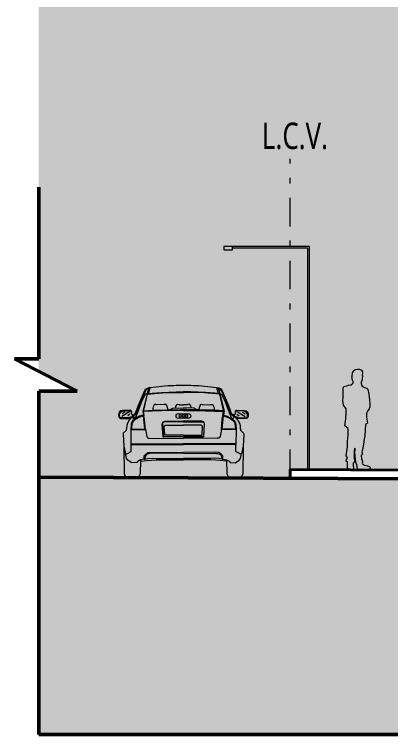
# Model space of a CAD drawing. Header units: millimetres. Extents: x -71 to 10084, y -63 to 6230.
# Drawn here: x 5846.77 to 5853.34, y 4072.01 to 4084.59 of the extents above; entities that cross this region are included whole.
import ezdxf

# ---------------------------------------------------------------- set-up
doc = ezdxf.new("R2010")
doc.units = ezdxf.units.MM
doc.linetypes.add('TRAZO_Y_PUNTO', pattern=[1, 0.5, -0.25, 0, -0.25])
for name, color, linetype, lineweight, true_color in [('HATCHS', 252, 'Continuous', 5, 0x898989), ('LINEA TIERRA', 18, 'Continuous', 50, 0x000000), ('MUROS', 18, 'Continuous', 40, 0x000000), ('TEXTO', 154, 'Continuous', 5, 0x004f9e), ('VISTA', 18, 'Continuous', 15, 0x000000), ('VISTA LEJOS', 8, 'Continuous', 5, 0x7a8581)]:
    doc.layers.add(name, color=color, linetype=linetype, lineweight=lineweight, true_color=true_color)
doc.layers.add('MEDIANERA', color=30, linetype='TRAZO_Y_PUNTO', lineweight=20)
doc.styles.add('COTAS', font='Yu Gothic.ttf', dxfattribs={"width": 0.75})

# ---------------------------------------------------------------- blocks, each defined once
blk = doc.blocks.new('luz')
at = {"layer": 'VISTA'}
for p, q in [((5841.926, 4080.539), (5840.426, 4080.539)), ((5840.426, 4080.539), (5840.426, 4080.478)), ((5840.576, 4080.478), (5840.576, 4080.539)), ((5841.926, 4076.639), (5841.926, 4080.539)), ((5840.426, 4080.478), (5840.576, 4080.478)), ((5841.896, 4080.509), (5840.576, 4080.509)), ((5841.896, 4076.639), (5841.896, 4080.509))]:
    blk.add_line(p, q, dxfattribs=at)
blk = doc.blocks.new('p1')
at = {"layer": 'HATCHS', "true_color": 0xffffff, "transparency": 33554610}
h = blk.add_hatch(color=7, dxfattribs=at)
h.dxf.hatch_style = 1
h.paths.add_polyline_path([(8.727, 31.704), (8.728, 31.659), (8.715, 31.624), (8.688, 31.586), (8.675, 31.562), (8.668, 31.54), (8.667, 31.503), (8.669, 31.477), (8.685, 31.371), (8.654, 31.349), (8.646, 31.25), (8.64, 31.155), (8.626, 31.094), (8.618, 31.009), (8.601, 30.909), (8.59, 30.87), (8.598, 30.831), (8.576, 30.806), (8.581, 30.749), (8.591, 30.719), (8.602, 30.704), (8.598, 30.691), (8.596, 30.677), (8.6, 30.666), (8.632, 30.642), (8.659, 30.634), (8.688, 30.627), (8.722, 30.615), (8.732, 30.592), (8.727, 30.573), (8.722, 30.562), (8.688, 30.559), (8.63, 30.556), (8.588, 30.568), (8.545, 30.565), (8.514, 30.562), (8.511, 30.57), (8.505, 30.621), (8.482, 30.695), (8.478, 30.743), (8.471, 30.8), (8.468, 30.859), (8.473, 30.912), (8.471, 30.939), (8.459, 30.925), (8.454, 30.892), (8.451, 30.856), (8.451, 30.814), (8.454, 30.759), (8.457, 30.731), (8.459, 30.701), (8.437, 30.676), (8.434, 30.654), (8.437, 30.629), (8.443, 30.601), (8.434, 30.571), (8.426, 30.562), (8.407, 30.562), (8.393, 30.557), (8.379, 30.557), (8.36, 30.559), (8.343, 30.579), (8.337, 30.596), (8.335, 30.609), (8.34, 30.67), (8.335, 30.695), (8.315, 30.712), (8.321, 30.74), (8.335, 30.762), (8.332, 30.781), (8.312, 30.803), (8.335, 30.961), (8.337, 31.053), (8.346, 31.172), (8.351, 31.236), (8.346, 31.283), (8.293, 31.326), (8.309, 31.45), (8.312, 31.561), (8.312, 31.622), (8.268, 31.689), (8.257, 31.766), (8.262, 31.822), (8.26, 31.885), (8.262, 31.935), (8.262, 31.96), (8.264, 31.989), (8.274, 32.015), (8.323, 32.028), (8.356, 32.035), (8.39, 32.041), (8.405, 32.045), (8.411, 32.054), (8.423, 32.062), (8.438, 32.071), (8.439, 32.092), (8.439, 32.103), (8.429, 32.113), (8.422, 32.127), (8.421, 32.145), (8.419, 32.165), (8.415, 32.178), (8.418, 32.196), (8.425, 32.253), (8.446, 32.286), (8.459, 32.299), (8.471, 32.309), (8.482, 32.313), (8.505, 32.317), (8.525, 32.318), (8.539, 32.316), (8.568, 32.307), (8.581, 32.297), (8.594, 32.283), (8.601, 32.263), (8.598, 32.242), (8.594, 32.219), (8.598, 32.187), (8.594, 32.166), (8.593, 32.148), (8.593, 32.128), (8.582, 32.104), (8.578, 32.096), (8.574, 32.081), (8.574, 32.064), (8.59, 32.027), (8.615, 32.007), (8.636, 31.998), (8.676, 31.987), (8.688, 31.976), (8.697, 31.941), (8.703, 31.918), (8.721, 31.786)])
blk.add_lwpolyline([(8.275, 32.015), (8.323, 32.028), (8.356, 32.035), (8.39, 32.041), (8.405, 32.045), (8.411, 32.054), (8.423, 32.062), (8.438, 32.071), (8.439, 32.092), (8.439, 32.103), (8.429, 32.113), (8.422, 32.127), (8.421, 32.145), (8.419, 32.165), (8.415, 32.178), (8.418, 32.196), (8.425, 32.253), (8.446, 32.286), (8.459, 32.299), (8.471, 32.309), (8.482, 32.313), (8.505, 32.317), (8.525, 32.318), (8.539, 32.316), (8.568, 32.307), (8.581, 32.297), (8.594, 32.283), (8.601, 32.263), (8.598, 32.242), (8.594, 32.219), (8.598, 32.187), (8.594, 32.166), (8.593, 32.148), (8.593, 32.128), (8.582, 32.104), (8.578, 32.096), (8.574, 32.081), (8.574, 32.064), (8.59, 32.027), (8.615, 32.007), (8.636, 31.998), (8.676, 31.987), (8.688, 31.976), (8.697, 31.941), (8.703, 31.918), (8.721, 31.786), (8.727, 31.704), (8.728, 31.659), (8.715, 31.624), (8.688, 31.586), (8.675, 31.562), (8.668, 31.54), (8.667, 31.503), (8.669, 31.477), (8.685, 31.371), (8.654, 31.349), (8.646, 31.25), (8.64, 31.155), (8.626, 31.094), (8.618, 31.009), (8.601, 30.909), (8.59, 30.87), (8.598, 30.831), (8.576, 30.806), (8.581, 30.749), (8.591, 30.719), (8.602, 30.704), (8.598, 30.691), (8.596, 30.677), (8.6, 30.666), (8.632, 30.642), (8.659, 30.634), (8.688, 30.627), (8.722, 30.615), (8.732, 30.592), (8.727, 30.573), (8.722, 30.562), (8.688, 30.559), (8.63, 30.556), (8.588, 30.568), (8.545, 30.565), (8.514, 30.562), (8.511, 30.57), (8.505, 30.621), (8.482, 30.695), (8.478, 30.743), (8.471, 30.8), (8.468, 30.859), (8.473, 30.912), (8.471, 30.939), (8.459, 30.925), (8.454, 30.892), (8.451, 30.856), (8.451, 30.814), (8.454, 30.759), (8.457, 30.731), (8.459, 30.701), (8.437, 30.676), (8.434, 30.654), (8.437, 30.629), (8.443, 30.601), (8.434, 30.571), (8.426, 30.562), (8.407, 30.562), (8.393, 30.557), (8.379, 30.557), (8.36, 30.559), (8.343, 30.579), (8.337, 30.596), (8.335, 30.609), (8.34, 30.67), (8.335, 30.695), (8.315, 30.712), (8.321, 30.74), (8.335, 30.762), (8.332, 30.781), (8.312, 30.803), (8.335, 30.961), (8.337, 31.053), (8.346, 31.172), (8.351, 31.236), (8.346, 31.283), (8.293, 31.326), (8.309, 31.45), (8.312, 31.561), (8.312, 31.622), (8.268, 31.689), (8.257, 31.766), (8.262, 31.822), (8.26, 31.885), (8.262, 31.935), (8.262, 31.96), (8.264, 31.989), (8.273, 32.013)])
blk = doc.blocks.new('AUDI-A6-EE')
for p, q in [((0.242, 1.515), (0.168, 1.359)), ((0.202, 1.456), (0.24, 1.532)), ((0.24, 1.532), (0.265, 1.549)), ((0.253, 1.523), (0.242, 1.515)), ((0.27, 1.534), (0.253, 1.523)), ((0.265, 1.549), (0.289, 1.557)), ((0.295, 1.557), (0.268, 1.459)), ((0.291, 1.538), (0.27, 1.534)), ((0.291, 1.458), (0.318, 1.553)), ((0.31, 1.558), (0.295, 1.557)), ((0.316, 1.558), (0.31, 1.558)), ((0.318, 1.553), (0.316, 1.558)), ((1.487, 1.553), (1.488, 1.558)), ((1.513, 1.458), (1.487, 1.553)), ((1.488, 1.558), (1.495, 1.558)), ((1.495, 1.558), (1.51, 1.557)), ((1.51, 1.557), (1.537, 1.459)), ((1.514, 1.538), (1.535, 1.534)), ((1.539, 1.549), (1.516, 1.557)), ((1.535, 1.534), (1.552, 1.523)), ((1.565, 1.532), (1.539, 1.549)), ((1.552, 1.523), (1.562, 1.515)), ((1.562, 1.515), (1.636, 1.359)), ((1.603, 1.456), (1.565, 1.532)), ((0.132, 1.293), (0.202, 1.456)), ((0.236, 1.447), (0.17, 1.316)), ((0.266, 1.447), (0.193, 1.153)), ((0.271, 1.445), (0.207, 1.165)), ((0.265, 1.449), (0.236, 1.447)), ((0.268, 1.459), (0.266, 1.448)), ((0.266, 1.448), (0.271, 1.446)), ((0.271, 1.446), (0.533, 1.468)), ((0.274, 1.446), (0.281, 1.459)), ((0.281, 1.459), (0.357, 1.466)), ((0.357, 1.466), (0.519, 1.478)), ((0.519, 1.478), (0.647, 1.483)), ((0.533, 1.468), (0.667, 1.475)), ((0.647, 1.483), (0.902, 1.491)), ((0.667, 1.475), (0.902, 1.477)), ((0.798, 1.488), (0.902, 1.486)), ((0.825, 1.476), (0.902, 1.478)), ((1.157, 1.483), (0.902, 1.491)), ((1.006, 1.488), (0.902, 1.486)), ((0.98, 1.476), (0.902, 1.478)), ((1.137, 1.475), (0.902, 1.477)), ((1.272, 1.468), (1.137, 1.475)), ((1.285, 1.478), (1.157, 1.483)), ((1.534, 1.446), (1.272, 1.468)), ((1.448, 1.466), (1.285, 1.478)), ((1.523, 1.459), (1.448, 1.466)), ((1.53, 1.446), (1.523, 1.459)), ((1.539, 1.448), (1.534, 1.446)), ((1.534, 1.445), (1.598, 1.165)), ((1.537, 1.459), (1.539, 1.448)), ((1.539, 1.449), (1.569, 1.447)), ((1.539, 1.447), (1.612, 1.153)), ((1.569, 1.447), (1.634, 1.316)), ((1.672, 1.293), (1.603, 1.456)), ((0.079, 1.16), (0.132, 1.293)), ((0.168, 1.359), (0.1, 1.194)), ((0.17, 1.316), (0.1, 1.128)), ((0.39, 1.262), (0.373, 1.226)), ((0.397, 1.268), (0.39, 1.262)), ((0.414, 1.269), (0.397, 1.268)), ((0.423, 1.268), (0.414, 1.269)), ((0.438, 1.26), (0.423, 1.268)), ((0.557, 1.264), (0.438, 1.26)), ((0.562, 1.266), (0.557, 1.264)), ((0.577, 1.269), (0.562, 1.266)), ((0.59, 1.271), (0.577, 1.269)), ((0.598, 1.269), (0.59, 1.271)), ((0.613, 1.249), (0.598, 1.269)), ((0.782, 1.252), (0.791, 1.269)), ((0.791, 1.269), (0.803, 1.271)), ((0.803, 1.271), (0.825, 1.268)), ((0.825, 1.268), (0.834, 1.262)), ((0.834, 1.262), (0.902, 1.258)), ((0.97, 1.262), (0.902, 1.258)), ((0.979, 1.268), (0.97, 1.262)), ((1.002, 1.271), (0.979, 1.268)), ((1.013, 1.269), (1.002, 1.271)), ((1.023, 1.252), (1.013, 1.269)), ((1.192, 1.249), (1.207, 1.269)), ((1.207, 1.269), (1.214, 1.271)), ((1.214, 1.271), (1.227, 1.269)), ((1.227, 1.269), (1.242, 1.266)), ((1.242, 1.266), (1.248, 1.264)), ((1.248, 1.264), (1.366, 1.26)), ((1.366, 1.26), (1.381, 1.268)), ((1.381, 1.268), (1.391, 1.269)), ((1.391, 1.269), (1.407, 1.268)), ((1.407, 1.268), (1.415, 1.262)), ((1.415, 1.262), (1.432, 1.226)), ((1.634, 1.316), (1.704, 1.128)), ((1.636, 1.359), (1.704, 1.194)), ((1.725, 1.16), (1.672, 1.293)), ((-0.215, 1.137), (-0.226, 1.118)), ((-0.193, 1.154), (-0.215, 1.137)), ((-0.198, 1.129), (-0.184, 1.139)), ((-0.163, 1.164), (-0.193, 1.154)), ((-0.184, 1.139), (-0.172, 1.146)), ((-0.172, 1.146), (-0.153, 1.151)), ((-0.028, 1.17), (-0.163, 1.164)), ((-0.153, 1.151), (-0.038, 1.158)), ((-0.038, 1.158), (-0.026, 1.158)), ((-0.021, 1.167), (-0.028, 1.17)), ((-0.026, 1.158), (-0.02, 1.153)), ((-0.015, 1.162), (-0.021, 1.167)), ((-0.02, 1.153), (-0.014, 1.146)), ((-0.008, 1.149), (-0.015, 1.162)), ((-0.014, 1.146), (-0.008, 1.139)), ((-0.006, 1.128), (-0.008, 1.149)), ((-0.008, 1.139), (-0.007, 1.129)), ((0.06, 1.101), (0.079, 1.16)), ((0.1, 1.194), (0.071, 1.097)), ((0.193, 1.153), (0.191, 1.139)), ((0.191, 1.139), (0.196, 1.125)), ((0.202, 1.157), (0.378, 1.166)), ((0.202, 1.151), (0.307, 1.159)), ((0.519, 1.157), (0.202, 1.144)), ((0.202, 1.144), (0.202, 1.151)), ((0.207, 1.165), (0.205, 1.151)), ((0.213, 1.071), (0.205, 1.151)), ((0.205, 1.151), (0.205, 1.147)), ((0.307, 1.159), (0.463, 1.162)), ((0.367, 1.189), (0.365, 1.17)), ((0.365, 1.17), (0.365, 1.162)), ((0.373, 1.226), (0.367, 1.189)), ((0.378, 1.166), (0.622, 1.174)), ((0.463, 1.162), (0.697, 1.17)), ((0.902, 1.164), (0.519, 1.157)), ((0.634, 1.174), (0.613, 1.249)), ((0.622, 1.174), (0.902, 1.181)), ((0.673, 1.177), (0.716, 1.204)), ((0.697, 1.17), (0.902, 1.172)), ((0.716, 1.204), (0.902, 1.206)), ((0.763, 1.204), (0.771, 1.23)), ((0.771, 1.23), (0.782, 1.252)), ((0.85, 1.179), (0.902, 1.177)), ((1.088, 1.204), (0.902, 1.206)), ((1.182, 1.174), (0.902, 1.181)), ((0.955, 1.179), (0.902, 1.177)), ((1.107, 1.17), (0.902, 1.172)), ((0.902, 1.164), (1.285, 1.157)), ((1.034, 1.23), (1.023, 1.252)), ((1.041, 1.204), (1.034, 1.23)), ((1.132, 1.177), (1.088, 1.204)), ((1.342, 1.162), (1.107, 1.17)), ((1.171, 1.174), (1.192, 1.249)), ((1.426, 1.166), (1.182, 1.174)), ((1.285, 1.157), (1.603, 1.144)), ((1.498, 1.159), (1.342, 1.162)), ((1.603, 1.157), (1.426, 1.166)), ((1.432, 1.226), (1.438, 1.189)), ((1.438, 1.189), (1.439, 1.17)), ((1.439, 1.17), (1.439, 1.162)), ((1.603, 1.151), (1.498, 1.159)), ((1.591, 1.071), (1.6, 1.151)), ((1.598, 1.165), (1.6, 1.151)), ((1.6, 1.151), (1.6, 1.147)), ((1.603, 1.144), (1.603, 1.151)), ((1.614, 1.139), (1.608, 1.125)), ((1.612, 1.153), (1.614, 1.139)), ((1.704, 1.194), (1.734, 1.097)), ((1.744, 1.101), (1.725, 1.16)), ((1.81, 1.128), (1.813, 1.149)), ((1.813, 1.139), (1.811, 1.129)), ((1.813, 1.149), (1.82, 1.162)), ((1.818, 1.146), (1.813, 1.139)), ((1.824, 1.153), (1.818, 1.146)), ((1.82, 1.162), (1.826, 1.167)), ((1.83, 1.158), (1.824, 1.153)), ((1.826, 1.167), (1.833, 1.17)), ((1.842, 1.158), (1.83, 1.158)), ((1.833, 1.17), (1.967, 1.164)), ((1.958, 1.151), (1.842, 1.158)), ((1.977, 1.146), (1.958, 1.151)), ((1.967, 1.164), (1.998, 1.154)), ((1.988, 1.139), (1.977, 1.146)), ((2.002, 1.129), (1.988, 1.139)), ((1.998, 1.154), (2.02, 1.137)), ((2.02, 1.137), (2.031, 1.118)), ((-0.226, 1.118), (-0.23, 1.083)), ((-0.23, 1.083), (-0.228, 1.055)), ((-0.228, 1.055), (-0.22, 1.038)), ((-0.22, 1.038), (-0.212, 1.03)), ((-0.218, 1.089), (-0.216, 1.1)), ((-0.218, 1.076), (-0.218, 1.089)), ((-0.218, 1.059), (-0.218, 1.076)), ((-0.217, 1.051), (-0.218, 1.059)), ((-0.213, 1.044), (-0.217, 1.051)), ((-0.216, 1.1), (-0.212, 1.108)), ((-0.206, 1.038), (-0.213, 1.044)), ((-0.212, 1.108), (-0.198, 1.129)), ((-0.212, 1.03), (-0.197, 1.023)), ((-0.05, 1.036), (-0.206, 1.038)), ((-0.197, 1.023), (-0.179, 1.021)), ((-0.179, 1.021), (-0.052, 1.022)), ((-0.052, 1.022), (-0.046, 1.023)), ((-0.05, 1.037), (-0.043, 1.037)), ((0.015, 1.063), (-0.049, 0.991)), ((-0.046, 1.023), (-0.037, 1.03)), ((-0.043, 1.037), (-0.027, 1.046)), ((-0.037, 1.03), (-0.019, 1.051)), ((-0.027, 1.046), (-0.021, 1.051)), ((-0.019, 1.051), (-0.011, 1.053)), ((-0.011, 1.053), (-0.005, 1.054)), ((-0.006, 1.106), (-0.006, 1.128)), ((0.003, 1.09), (-0.006, 1.106)), ((-0.005, 1.054), (0.009, 1.057)), ((0.015, 1.083), (0.003, 1.09)), ((0.009, 1.057), (0.013, 1.058)), ((0.011, 1.058), (0.016, 1.084)), ((0.02, 1.057), (0.011, 1.058)), ((0.016, 1.084), (0.022, 1.085)), ((0.018, 1.059), (0.02, 1.071)), ((0.022, 1.044), (0.018, 1.059)), ((0.02, 1.071), (0.022, 1.08)), ((0.065, 1.023), (0.02, 0.985)), ((0.022, 1.08), (0.024, 1.086)), ((0.026, 1.029), (0.022, 1.044)), ((0.024, 1.086), (0.033, 1.09)), ((0.031, 1.021), (0.026, 1.029)), ((0.033, 1.069), (0.029, 1.05)), ((0.029, 1.05), (0.031, 1.035)), ((0.031, 1.035), (0.035, 1.027)), ((0.037, 1.016), (0.031, 1.021)), ((0.033, 1.09), (0.06, 1.101)), ((0.037, 1.075), (0.033, 1.069)), ((0.035, 1.027), (0.039, 1.021)), ((0.056, 1.084), (0.037, 1.075)), ((0.067, 1.042), (0.037, 1.016)), ((0.082, 1.019), (0.046, 0.992)), ((0.071, 1.097), (0.056, 1.084)), ((0.137, 1.061), (0.065, 1.023)), ((0.1, 1.128), (0.067, 1.042)), ((0.132, 1.044), (0.082, 1.019)), ((0.201, 1.069), (0.132, 1.044)), ((0.201, 1.079), (0.137, 1.061)), ((0.196, 1.125), (0.205, 1.071)), ((0.228, 0.84), (0.204, 1.069)), ((0.205, 1.071), (0.213, 1.071)), ((0.224, 1.003), (0.212, 1.073)), ((1.577, 0.84), (1.601, 1.069)), ((1.581, 1.003), (1.593, 1.073)), ((1.6, 1.071), (1.591, 1.071)), ((1.608, 1.125), (1.6, 1.071)), ((1.603, 1.079), (1.667, 1.061)), ((1.603, 1.069), (1.673, 1.044)), ((1.667, 1.061), (1.739, 1.023)), ((1.673, 1.044), (1.722, 1.019)), ((1.704, 1.128), (1.738, 1.042)), ((1.722, 1.019), (1.758, 0.992)), ((1.734, 1.097), (1.748, 1.084)), ((1.738, 1.042), (1.767, 1.016)), ((1.739, 1.023), (1.785, 0.985)), ((1.772, 1.09), (1.744, 1.101)), ((1.748, 1.084), (1.767, 1.075)), ((1.77, 1.027), (1.765, 1.021)), ((1.767, 1.075), (1.772, 1.069)), ((1.767, 1.016), (1.774, 1.021)), ((1.774, 1.035), (1.77, 1.027)), ((1.78, 1.086), (1.772, 1.09)), ((1.772, 1.069), (1.776, 1.05)), ((1.776, 1.05), (1.774, 1.035)), ((1.774, 1.021), (1.778, 1.029)), ((1.778, 1.029), (1.782, 1.044)), ((1.782, 1.08), (1.78, 1.086)), ((1.788, 1.084), (1.782, 1.085)), ((1.784, 1.071), (1.782, 1.08)), ((1.782, 1.044), (1.787, 1.059)), ((1.787, 1.059), (1.784, 1.071)), ((1.785, 1.057), (1.794, 1.058)), ((1.794, 1.058), (1.788, 1.084)), ((1.789, 1.083), (1.802, 1.09)), ((1.789, 1.063), (1.853, 0.991)), ((1.795, 1.057), (1.791, 1.058)), ((1.809, 1.054), (1.795, 1.057)), ((1.802, 1.09), (1.81, 1.106)), ((1.815, 1.053), (1.809, 1.054)), ((1.81, 1.106), (1.81, 1.128)), ((1.823, 1.051), (1.815, 1.053)), ((1.842, 1.03), (1.823, 1.051)), ((1.831, 1.046), (1.825, 1.051)), ((1.848, 1.037), (1.831, 1.046)), ((1.85, 1.023), (1.842, 1.03)), ((1.855, 1.037), (1.848, 1.037)), ((1.856, 1.022), (1.85, 1.023)), ((1.855, 1.036), (2.011, 1.038)), ((1.984, 1.021), (1.856, 1.022)), ((2.001, 1.023), (1.984, 1.021)), ((2.016, 1.03), (2.001, 1.023)), ((2.016, 1.108), (2.002, 1.129)), ((2.011, 1.038), (2.018, 1.044)), ((2.02, 1.1), (2.016, 1.108)), ((2.025, 1.038), (2.016, 1.03)), ((2.018, 1.044), (2.021, 1.051)), ((2.022, 1.089), (2.02, 1.1)), ((2.021, 1.051), (2.023, 1.059)), ((2.023, 1.076), (2.022, 1.089)), ((2.023, 1.059), (2.023, 1.076)), ((2.033, 1.055), (2.025, 1.038)), ((2.031, 1.118), (2.034, 1.083)), ((2.034, 1.083), (2.033, 1.055)), ((-0.087, 0.9), (-0.092, 0.852)), ((-0.078, 0.939), (-0.087, 0.9)), ((-0.049, 0.991), (-0.078, 0.939)), ((-0.011, 0.924), (-0.018, 0.823)), ((-0.008, 0.941), (-0.011, 0.924)), ((-0.002, 0.957), (-0.008, 0.941)), ((0.001, 0.939), (-0.008, 0.833)), ((0.02, 0.985), (-0.002, 0.957)), ((0.004, 0.945), (0.001, 0.939)), ((0.016, 0.964), (0.004, 0.945)), ((0.046, 0.992), (0.016, 0.964)), ((0.239, 0.831), (0.224, 1.003)), ((0.533, 0.925), (0.541, 0.955)), ((0.546, 0.71), (0.533, 0.925)), ((0.544, 0.947), (0.538, 0.935)), ((0.538, 0.935), (0.553, 0.728)), ((0.541, 0.955), (0.55, 0.962)), ((0.553, 0.954), (0.544, 0.947)), ((0.55, 0.962), (0.565, 0.971)), ((0.565, 0.962), (0.553, 0.954)), ((0.565, 0.971), (0.583, 0.974)), ((0.594, 0.964), (0.565, 0.962)), ((0.568, 0.874), (0.577, 0.893)), ((0.577, 0.893), (0.582, 0.898)), ((0.582, 0.898), (0.59, 0.903)), ((0.583, 0.974), (0.902, 0.976)), ((0.59, 0.903), (0.597, 0.906)), ((0.902, 0.966), (0.594, 0.964)), ((0.597, 0.906), (0.902, 0.905)), ((1.221, 0.974), (0.902, 0.976)), ((0.902, 0.966), (1.211, 0.964)), ((1.208, 0.906), (0.902, 0.905)), ((1.214, 0.903), (1.208, 0.906)), ((1.211, 0.964), (1.24, 0.962)), ((1.223, 0.898), (1.214, 0.903)), ((1.24, 0.971), (1.221, 0.974)), ((1.228, 0.893), (1.223, 0.898)), ((1.236, 0.874), (1.228, 0.893)), ((1.255, 0.962), (1.24, 0.971)), ((1.24, 0.962), (1.252, 0.954)), ((1.252, 0.954), (1.26, 0.947)), ((1.267, 0.935), (1.252, 0.728)), ((1.263, 0.955), (1.255, 0.962)), ((1.258, 0.71), (1.272, 0.925)), ((1.26, 0.947), (1.267, 0.935)), ((1.272, 0.925), (1.263, 0.955)), ((1.566, 0.831), (1.581, 1.003)), ((1.758, 0.992), (1.789, 0.964)), ((1.785, 0.985), (1.806, 0.957)), ((1.789, 0.964), (1.801, 0.945)), ((1.801, 0.945), (1.803, 0.939)), ((1.803, 0.939), (1.813, 0.833)), ((1.806, 0.957), (1.813, 0.941)), ((1.813, 0.941), (1.815, 0.924)), ((1.815, 0.924), (1.822, 0.823)), ((1.853, 0.991), (1.883, 0.939)), ((1.883, 0.939), (1.892, 0.9)), ((1.892, 0.9), (1.896, 0.852)), ((-0.149, 0.764), (-0.151, 0.741)), ((-0.101, 0.814), (-0.149, 0.764)), ((-0.092, 0.852), (-0.101, 0.814)), ((-0.018, 0.823), (0.239, 0.831)), ((-0.017, 0.823), (-0.015, 0.568)), ((-0.008, 0.833), (0.228, 0.84)), ((0.238, 0.836), (0.263, 0.707)), ((0.577, 0.747), (0.568, 0.874)), ((1.228, 0.747), (1.236, 0.874)), ((1.566, 0.836), (1.542, 0.707)), ((1.822, 0.823), (1.566, 0.831)), ((1.813, 0.833), (1.577, 0.84)), ((1.822, 0.823), (1.82, 0.568)), ((1.896, 0.852), (1.905, 0.814)), ((1.905, 0.814), (1.953, 0.764)), ((1.953, 0.764), (1.955, 0.741)), ((-0.151, 0.741), (-0.142, 0.541)), ((0.263, 0.707), (0.275, 0.686)), ((0.275, 0.686), (0.285, 0.68)), ((0.285, 0.68), (0.306, 0.676)), ((0.306, 0.676), (0.902, 0.672)), ((0.55, 0.701), (0.546, 0.71)), ((0.555, 0.696), (0.55, 0.701)), ((0.553, 0.728), (0.556, 0.715)), ((0.902, 0.7), (0.555, 0.696)), ((0.556, 0.715), (0.558, 0.708)), ((0.558, 0.708), (0.563, 0.705)), ((0.563, 0.705), (0.902, 0.71)), ((0.583, 0.737), (0.577, 0.747)), ((0.597, 0.732), (0.583, 0.737)), ((0.902, 0.732), (0.597, 0.732)), ((0.902, 0.732), (1.208, 0.732)), ((1.241, 0.705), (0.902, 0.71)), ((0.902, 0.7), (1.25, 0.696)), ((1.499, 0.676), (0.902, 0.672)), ((1.208, 0.732), (1.221, 0.737)), ((1.221, 0.737), (1.228, 0.747)), ((1.247, 0.708), (1.241, 0.705)), ((1.248, 0.715), (1.247, 0.708)), ((1.252, 0.728), (1.248, 0.715)), ((1.25, 0.696), (1.255, 0.701)), ((1.255, 0.701), (1.258, 0.71)), ((1.519, 0.68), (1.499, 0.676)), ((1.529, 0.686), (1.519, 0.68)), ((1.542, 0.707), (1.529, 0.686)), ((1.955, 0.741), (1.946, 0.541)), ((-0.142, 0.541), (-0.112, 0.403)), ((-0.14, 0.52), (-0.135, 0.06)), ((-0.017, 0.58), (0.902, 0.578)), ((-0.015, 0.568), (0.902, 0.568)), ((-0.012, 0.453), (-0.012, 0.568)), ((1.822, 0.58), (0.902, 0.578)), ((1.82, 0.568), (0.902, 0.568)), ((1.817, 0.453), (1.817, 0.568)), ((1.946, 0.541), (1.917, 0.403)), ((1.945, 0.52), (1.939, 0.06)), ((-0.112, 0.403), (-0.085, 0.407)), ((-0.101, 0.35), (-0.111, 0.41)), ((-0.085, 0.407), (-0.064, 0.414)), ((-0.064, 0.414), (-0.021, 0.439)), ((-0.021, 0.439), (-0.012, 0.453)), ((0.216, 0.369), (0.25, 0.405)), ((0.268, 0.4), (0.242, 0.374)), ((0.25, 0.405), (0.284, 0.426)), ((0.305, 0.41), (0.268, 0.4)), ((0.284, 0.426), (0.344, 0.434)), ((0.323, 0.413), (0.305, 0.41)), ((0.902, 0.418), (0.323, 0.413)), ((0.344, 0.434), (0.902, 0.429)), ((1.461, 0.434), (0.902, 0.429)), ((0.902, 0.418), (1.481, 0.413)), ((1.521, 0.426), (1.461, 0.434)), ((1.481, 0.413), (1.5, 0.41)), ((1.5, 0.41), (1.536, 0.4)), ((1.555, 0.405), (1.521, 0.426)), ((1.536, 0.4), (1.563, 0.374)), ((1.589, 0.369), (1.555, 0.405)), ((1.826, 0.439), (1.817, 0.453)), ((1.869, 0.414), (1.826, 0.439)), ((1.889, 0.407), (1.869, 0.414)), ((1.917, 0.403), (1.889, 0.407)), ((1.905, 0.35), (1.916, 0.41)), ((-0.093, 0.322), (-0.101, 0.35)), ((-0.069, 0.293), (-0.093, 0.322)), ((-0.03, 0.264), (-0.069, 0.293)), ((-0.001, 0.248), (-0.03, 0.264)), ((0.106, 0.275), (0.088, 0.251)), ((0.153, 0.301), (0.106, 0.275)), ((0.15, 0.293), (0.145, 0.055)), ((0.211, 0.314), (0.153, 0.301)), ((0.153, 0.277), (0.263, 0.288)), ((0.213, 0.309), (0.216, 0.316)), ((0.226, 0.298), (0.213, 0.309)), ((0.216, 0.316), (0.216, 0.369)), ((0.234, 0.356), (0.226, 0.327)), ((0.226, 0.327), (0.226, 0.298)), ((0.226, 0.316), (0.281, 0.324)), ((0.242, 0.374), (0.234, 0.356)), ((0.263, 0.288), (0.423, 0.298)), ((0.281, 0.324), (0.354, 0.327)), ((0.354, 0.327), (0.425, 0.322)), ((0.423, 0.298), (0.902, 0.301)), ((0.425, 0.322), (0.902, 0.322)), ((1.379, 0.322), (0.902, 0.322)), ((1.382, 0.298), (0.902, 0.301)), ((1.45, 0.327), (1.379, 0.322)), ((1.542, 0.288), (1.382, 0.298)), ((1.523, 0.324), (1.45, 0.327)), ((1.578, 0.316), (1.523, 0.324)), ((1.652, 0.277), (1.542, 0.288)), ((1.563, 0.374), (1.57, 0.356)), ((1.57, 0.356), (1.578, 0.327)), ((1.578, 0.327), (1.578, 0.298)), ((1.578, 0.298), (1.591, 0.309)), ((1.589, 0.316), (1.589, 0.369)), ((1.591, 0.309), (1.589, 0.316)), ((1.594, 0.314), (1.652, 0.301)), ((1.652, 0.301), (1.699, 0.275)), ((1.654, 0.293), (1.659, 0.055)), ((1.699, 0.275), (1.717, 0.251)), ((1.806, 0.248), (1.835, 0.264)), ((1.835, 0.264), (1.874, 0.293)), ((1.874, 0.293), (1.898, 0.322)), ((1.898, 0.322), (1.905, 0.35)), ((0.088, 0.251), (-0.001, 0.248)), ((1.717, 0.251), (1.806, 0.248)), ((-0.135, 0.06), (-0.124, 0.029)), ((-0.124, 0.029), (-0.106, 0.01)), ((-0.106, 0.01), (-0.095, 0)), ((0.109, 0.003), (0.095, 0)), ((0.122, 0.01), (0.109, 0.003)), ((0.145, 0.055), (0.122, 0.01)), ((1.659, 0.055), (1.683, 0.01)), ((1.683, 0.01), (1.696, 0.003)), ((1.696, 0.003), (1.709, 0)), ((1.911, 0.01), (1.9, 0)), ((1.929, 0.029), (1.911, 0.01)), ((1.939, 0.06), (1.929, 0.029))]:
    blk.add_line(p, q)
for points in [[(-0.042, 1.137), (-0.177, 1.058)], [(-0.125, 1.133), (-0.174, 1.101)], [(1.847, 1.137), (1.981, 1.058)], [(1.929, 1.133), (1.979, 1.101)], [(-0.033, 1.096), (-0.071, 1.07)], [(1.837, 1.096), (1.875, 1.07)], [(0.095, 0), (-0.095, 0)], [(1.709, 0), (1.9, 0)]]:
    blk.add_lwpolyline(points)
for centre in [(0.817, 1.066), (0.874, 1.066), (0.931, 1.066), (0.987, 1.066)]:
    blk.add_circle(centre, 0.0439)
for centre, radius, start, end in [((0.848, -2.007), 3.604, 91.8422, 98.4111), ((0.833, -0.077), 1.675, 87.6178, 93.4214), ((0.972, -0.077), 1.675, 86.5786, 92.3822), ((0.956, -2.007), 3.604, 81.5889, 88.1578)]:
    blk.add_arc(centre, radius, start, end)

msp = doc.modelspace()

# ---------------------------------------------------------------- hatches: boundary and pattern name
at = {"layer": 'HATCHS', "transparency": 33554661}
h = msp.add_hatch(dxfattribs=at)
h.set_pattern_fill('EARTH', color=256, scale=0.25, angle=45)
h.set_pattern_definition([(90, (0, 0), (-0.396875, 0.396875), [0.396875, -0.396875]), (90, (-0.14883, 0), (-0.396875, 0.396875), [0.396875, -0.396875]), (90, (-0.29766, 0), (-0.396875, 0.396875), [0.396875, -0.396875]), (180, (-0.34727, 0.0496), (-0.396875, -0.396875), [0.396875, -0.396875]), (180, (-0.34727, 0.19844), (-0.396875, -0.396875), [0.396875, -0.396875]), (180, (-0.34727, 0.34727), (-0.396875, -0.396875), [0.396875, -0.396875])])
h.paths.add_polyline_path([(6161.656, 4075.01), (5847.193, 4076.51), (5847.193, 4075.01), (5847.193, 4072.01), (6161.656, 4072.01)])
at = {"layer": 'VISTA', "transparency": 33554585}
h = msp.add_hatch(color=256, dxfattribs=at)
h.dxf.hatch_style = 1
h.set_gradient(color1=(194, 240, 234), color2=(228, 231, 231), rotation=273)
h.paths.add_polyline_path([(5912.767, 4085.348), (5947.875, 4085.348), (5947.875, 4076.18), (5957.015, 4076.136), (5957.014, 4075.939), (5967.011, 4075.939), (5967.012, 4076.089), (5987.514, 4075.991), (5987.514, 4084.841), (6002.561, 4084.841), (6002.561, 4075.919), (6026.681, 4075.841), (6026.681, 4084.841), (6041.727, 4084.841), (6041.684, 4075.733), (6061.371, 4075.639), (6061.372, 4084.841), (6076.375, 4084.841), (6076.375, 4075.567), (6091.029, 4075.497), (6091.074, 4084.841), (6106.118, 4084.841), (6106.118, 4075.425), (6122.451, 4075.347), (6122.511, 4087.841), (6137.558, 4087.841), (6137.498, 4075.276), (6143.646, 4075.246), (6143.645, 4075.096), (6156.315, 4075.036), (6156.315, 4075.186), (6161.656, 4075.186), (6161.23, 4075.574), (6161.656, 4075.574), (6161.656, 4114.971), (5847.193, 4114.971), (5847.193, 4078.355), (5847.861, 4078.01), (5847.193, 4078.01), (5847.193, 4076.51), (5851.588, 4076.489), (5851.588, 4076.639), (5861.25, 4076.593), (5861.293, 4085.593), (5896.402, 4085.593), (5896.402, 4076.426), (5912.767, 4076.348)])

# ---------------------------------------------------------------- linework, layer by layer
at = {"layer": 'LINEA TIERRA'}
for p, q in [((5847.193, 4078.574), (5847.193, 4081.574)), ((5847.861, 4078.01), (5846.767, 4078.574)), ((5846.767, 4078.574), (5847.193, 4078.574)), ((5847.193, 4075.01), (5847.193, 4078.01)), ((5847.193, 4078.01), (5847.861, 4078.01)), ((5847.193, 4075.01), (5847.193, 4076.51)), ((5847.193, 4076.51), (6161.656, 4075.01)), ((5847.193, 4075.01), (5847.193, 4072.01)), ((5847.193, 4072.01), (6161.656, 4072.01))]:
    msp.add_line(p, q, dxfattribs=at)
at = {"layer": 'MEDIANERA'}
msp.add_line((5851.588, 4076.489), (5851.588, 4082.07), dxfattribs=at)
at = {"layer": 'MUROS'}
for p in [(5851.588, 4076.489), (5957.014, 4076.136)]:
    msp.add_line(p, (5851.588, 4076.639), dxfattribs=at)

# ---------------------------------------------------------------- block references
at = {"layer": 'VISTA'}
for name, p in [('luz', (10, 0)), ('p1', (5844.251, 4046.077))]:
    msp.add_blockref(name, p, dxfattribs=at)
at = {"layer": 'VISTA LEJOS'}
msp.add_blockref('AUDI-A6-EE', (5848.819, 4076.51), dxfattribs=at)

# ---------------------------------------------------------------- texts
at = {"layer": 'TEXTO', "style": 'COTAS', "width": 0.75}
msp.add_text('L.C.V.', height=0.4616, dxfattribs=at).set_placement((5851.093, 4082.24))

doc.saveas('drawing.dxf')
